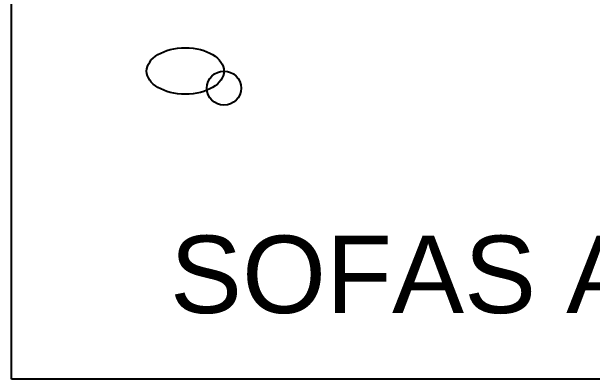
# Model space of a CAD drawing. Header units: metres. Extents: x 3586 to 7307, y 3108 to 6437.
# Drawn here: x 4051.05 to 4051.673, y 3257.717 to 3258.111 of the extents above; entities that cross this region are included whole.
import ezdxf

# ---------------------------------------------------------------- set-up
doc = ezdxf.new("R2010")
doc.units = ezdxf.units.M
doc.styles.get("Standard").update_dxf_attribs({"font": 'arial.ttf'})

msp = doc.modelspace()

# ---------------------------------------------------------------- linework, layer by layer
for p, q in [((4051.04981, 3257.71703), (4051.04981, 3259.15026)), ((4053.22428, 3257.71671), (4051.04981, 3257.71703))]:
    msp.add_line(p, q)
msp.add_circle((4051.27776, 3258.02893), 0.0183)
msp.add_ellipse((4051.23626, 3258.04723), major_axis=(0.04151, 0), ratio=0.6)

# ---------------------------------------------------------------- texts
msp.add_text('SOFAS AND INDIAN SITTING', height=0.0830121).set_placement((4051.21978, 3257.78779))

doc.saveas('drawing.dxf')
